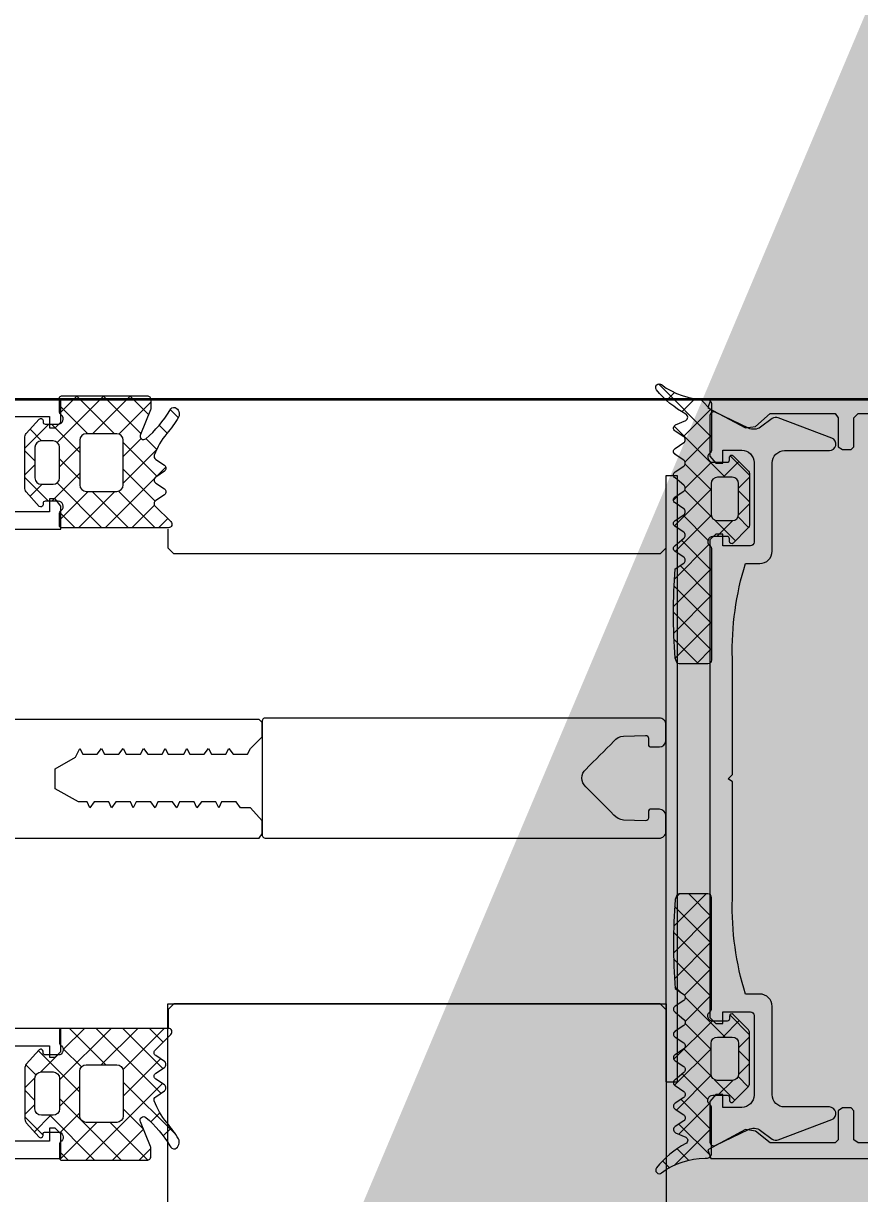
# Model space of a CAD drawing. Header units: millimetres. Extents: x 0 to 168960, y -92093 to 443706.
# Drawn here: x 41478.6 to 41549, y 213246.5 to 213345.1 of the extents above; entities that cross this region are included whole.
import ezdxf
from ezdxf.enums import TextEntityAlignment as Align

# ---------------------------------------------------------------- set-up
doc = ezdxf.new("R2018")
doc.units = ezdxf.units.MM
for name, color, linetype, lineweight in [('_0', 7, 'Continuous', 15), ('АР_Названия помещений', 124, 'Continuous', 5), ('АР_Номер помещения', 1, 'Continuous', 25), ('АР_Помещения_площадь', 19, 'Continuous', 9)]:
    doc.layers.add(name, color=color, linetype=linetype, lineweight=lineweight)
doc.layers.add('АР_Сущ.Несущая стена', color=7, linetype='Continuous')
doc.styles.add('ISOCPEUR', font='isocpeur.ttf', dxfattribs={"height": 174.9999999999999})
doc.styles.get("Standard").update_dxf_attribs({"font": 'arial.ttf'})
pattern_1 = [(45, (-321901.7383585442, 48225.68129990094), (-1.122532015133644, 1.122532015133644), []), (135, (-321901.7383585442, 48225.68129990094), (-1.122532015133644, -1.122532015133644), [])]
pattern_2 = [(45, (-321901.7383585442, 48226.32356034344), (-1.122532015133644, 1.122532015133644), []), (135, (-321901.7383585442, 48226.32356034344), (-1.122532015133644, -1.122532015133644), [])]

# ---------------------------------------------------------------- blocks, each defined once
blk = doc.blocks.new('2 ЭТАЖ')
at = {"layer": 'АР_Сущ.Несущая стена', "lineweight": 13, "ltscale": 10000}
h = blk.add_hatch(dxfattribs=at)
h.set_pattern_fill('ANSI35', color=8, scale=30)
h.set_pattern_definition([(45, (0, 0), (-134.7038418160373, 134.7038418160373), []), (45, (134.7038999999932, 0), (-134.7038418160373, 134.7038418160373), [238.125, -47.625, 0, -47.625])])
h.paths.add_polyline_path([(148958.3458491689, -115429.7962798382), (148267.2651568852, -115429.7962798382), (148267.2651568852, -115624.7962798383), (148958.3458491689, -115624.7962798383)])
h.paths.add_polyline_path([(148958.3458491689, -115234.7962798383), (148267.2651568852, -115234.7962798383), (148267.2651568852, -115429.7962798382), (148958.3458491689, -115429.7962798382)])
h.paths.add_polyline_path([(154211.6223047973, -115234.7962798383), (148958.3458491689, -115234.7962798383), (148958.3458491689, -115429.7962798382), (154211.6223047973, -115429.7962798382)])
h.paths.add_polyline_path([(154211.6223047973, -115429.7962798382), (148958.3458491689, -115429.7962798382), (148958.3458491689, -115624.7962798383), (154211.6223047973, -115624.7962798383)])
at = {"layer": 'АР_Сущ.Несущая стена', "color": 8, "linetype": 'Continuous', "lineweight": 35, "flags": 128}
blk.add_lwpolyline([(154211.6223047973, -115624.7962798383), (154211.6223047973, -115234.7962798383), (148267.2651568852, -115234.7962798383), (148267.2651568852, -115624.7962798383), (154211.6223047973, -115624.7962798383)], dxfattribs=at)
blk = doc.blocks.new('*U313')
at = {"color": 8, "style": 'ISOCPEUR', "width": 0.7, "flags": 1}
blk.add_attdef('КАТЕГОРИЯ', (-499.1655280450395, -2092.186355050572), '', height=250, dxfattribs=at)
at = {"layer": 'АР_Номер помещения', "color": 8, "style": 'ISOCPEUR', "width": 0.7}
blk.add_attdef('НОМЕР_ПОМЕЩЕНИЯ', text='', height=300, dxfattribs=at).set_placement((-17991.36545008802, 9086.770348017462), align=Align.MIDDLE_CENTER)
at = {"layer": 'АР_Помещения_площадь', "color": 8, "style": 'ISOCPEUR', "width": 0.7}
blk.add_attdef('ПЛОЩАДЬ_ПОМЕЩЕНИЯ', text='', height=200, dxfattribs=at).set_placement((-16295.6074529334, 2793.530901368822), align=Align.MIDDLE_RIGHT)
at = {"layer": 'АР_Помещения_площадь', "color": 8, "lineweight": 30, "width": 0.7, "flags": 104}
blk.add_attdef('ИМЯ_ПОМЕЩЕНИЯ', text='', height=100, dxfattribs=at).set_placement((157.6277002443094, 1217.141369806137), align=Align.MIDDLE_CENTER)
blk = doc.blocks.new('*U311')
at = {"color": 8, "style": 'ISOCPEUR', "width": 0.7, "flags": 1}
blk.add_attdef('КАТЕГОРИЯ', (-499.1655280450395, -2092.186355050572), '', height=250, dxfattribs=at)
at = {"layer": 'АР_Номер помещения', "color": 8, "style": 'ISOCPEUR', "width": 0.7}
blk.add_attdef('НОМЕР_ПОМЕЩЕНИЯ', text='', height=300, dxfattribs=at).set_placement((-16203.81493318083, 3280.39409066742), align=Align.MIDDLE_CENTER)
at = {"layer": 'АР_Помещения_площадь', "color": 8, "style": 'ISOCPEUR', "width": 0.7}
blk.add_attdef('ПЛОЩАДЬ_ПОМЕЩЕНИЯ', text='', height=200, dxfattribs=at).set_placement((-14647.37882336886, 3306.532411791179), align=Align.MIDDLE_RIGHT)
at = {"layer": 'АР_Помещения_площадь', "color": 8, "lineweight": 30, "width": 0.7, "flags": 104}
blk.add_attdef('ИМЯ_ПОМЕЩЕНИЯ', text='', height=100, dxfattribs=at).set_placement((157.6277002443094, 1217.141369806137), align=Align.MIDDLE_CENTER)
blk = doc.blocks.new('*U320')
at = {"color": 8, "style": 'ISOCPEUR', "width": 0.7, "flags": 1}
blk.add_attdef('КАТЕГОРИЯ', (-499.1655280450395, -2092.186355050572), '', height=250, dxfattribs=at)
at = {"layer": 'АР_Номер помещения', "color": 8, "style": 'ISOCPEUR', "width": 0.7}
blk.add_attdef('НОМЕР_ПОМЕЩЕНИЯ', text='', height=300, dxfattribs=at).set_placement((-10244.47456857629, 2689.593309388651), align=Align.MIDDLE_CENTER)
at = {"layer": 'АР_Помещения_площадь', "color": 8, "style": 'ISOCPEUR', "width": 0.7}
blk.add_attdef('ПЛОЩАДЬ_ПОМЕЩЕНИЯ', text='', height=200, dxfattribs=at).set_placement((-11657.5763313159, 5003.531761208926), align=Align.MIDDLE_RIGHT)
at = {"layer": 'АР_Помещения_площадь', "color": 8, "lineweight": 30, "width": 0.7, "flags": 104}
blk.add_attdef('ИМЯ_ПОМЕЩЕНИЯ', text='', height=100, dxfattribs=at).set_placement((157.6277002443094, 1217.141369806137), align=Align.MIDDLE_CENTER)
blk = doc.blocks.new('*U321')
at = {"color": 8, "style": 'ISOCPEUR', "width": 0.7, "flags": 1}
blk.add_attdef('КАТЕГОРИЯ', (-499.1655280450395, -2092.186355050572), '', height=250, dxfattribs=at)
at = {"layer": 'АР_Номер помещения', "color": 8, "style": 'ISOCPEUR', "width": 0.7}
blk.add_attdef('НОМЕР_ПОМЕЩЕНИЯ', text='', height=300, dxfattribs=at).set_placement((-15617.27441892639, 2049.959544640902), align=Align.MIDDLE_CENTER)
at = {"layer": 'АР_Помещения_площадь', "color": 8, "style": 'ISOCPEUR', "width": 0.7}
blk.add_attdef('ПЛОЩАДЬ_ПОМЕЩЕНИЯ', text='', height=200, dxfattribs=at).set_placement((-14694.54413932459, 7577.516314055376), align=Align.MIDDLE_RIGHT)
at = {"layer": 'АР_Помещения_площадь', "color": 8, "lineweight": 30, "width": 0.7, "flags": 104}
blk.add_attdef('ИМЯ_ПОМЕЩЕНИЯ', text='', height=100, dxfattribs=at).set_placement((157.6277002443094, 1217.141369806137), align=Align.MIDDLE_CENTER)
blk = doc.blocks.new('*U362')
at = {"color": 8, "style": 'ISOCPEUR', "width": 0.7, "flags": 1}
blk.add_attdef('КАТЕГОРИЯ', (-499.1655280450395, -2092.186355050572), '', height=250, dxfattribs=at)
at = {"layer": 'АР_Номер помещения', "color": 8, "style": 'ISOCPEUR', "width": 0.7}
blk.add_attdef('НОМЕР_ПОМЕЩЕНИЯ', text='', height=300, dxfattribs=at).set_placement((-17564.86919595587, 2858.18843627081), align=Align.MIDDLE_CENTER)
at = {"layer": 'АР_Помещения_площадь', "color": 8, "style": 'ISOCPEUR', "width": 0.7}
blk.add_attdef('ПЛОЩАДЬ_ПОМЕЩЕНИЯ', text='', height=200, dxfattribs=at).set_placement((-1475.609504904383, 2342.480832341213), align=Align.MIDDLE_RIGHT)
at = {"layer": 'АР_Помещения_площадь', "color": 8, "lineweight": 30, "width": 0.7, "flags": 104}
blk.add_attdef('ИМЯ_ПОМЕЩЕНИЯ', text='', height=100, dxfattribs=at).set_placement((157.6277002443094, 1217.141369806137), align=Align.MIDDLE_CENTER)
blk = doc.blocks.new('*U418')
h = blk.add_hatch()
h.set_pattern_fill('ANSI37', color=8, scale=0.5)
h.set_pattern_definition(pattern_2)
edge = h.paths.add_edge_path()
edge.add_line((400.2724346639778, -99.84644754063936), (399.3096068583735, -99.84644754063936))
edge.add_arc((399.3095575520288, -100.2730545070365), 0.4266069692464647, 89.99337787315423, 141.5327947363575)
edge.add_arc((398.641482379831, -99.74215345992505), 0.4267278803357085, 179.9968157564979, 321.52079853820345, ccw=False)
edge.add_line((398.2147545001543, -99.74212974429554), (398.2147545001543, -98.64481071631906))
edge.add_arc((398.3975862111238, -98.64475262813046), 0.1828317201972519, 89.9817963424789, 180.0182036689174, ccw=False)
edge.add_line((398.3976442992761, -98.46192091716091), (398.5195617455364, -98.46192091716091))
edge.add_arc((398.5195635273349, -98.27903148222804), 0.1828894349415545, 269.999441796433, 405.0108099441806)
edge.add_line((398.6488614855524, -98.1496847257398), (397.4296250114757, -97.05242771070641))
edge.add_arc((397.0519772186115, -97.56513761588094), 0.6367804192335655, 53.62567727297026, 90.9577144007176)
edge.add_line((397.0413337578838, -96.92844615287629), (392.8960165641228, -96.92844615287629))
edge.add_arc((392.8853731033951, -97.56513761588094), 0.6367804192335584, 89.04228559928238, 126.3743227270298)
edge.add_line((392.5077253105309, -97.05242771070641), (391.2884888364541, -98.1496847257398))
edge.add_arc((391.4177867946716, -98.27903148222804), 0.182889434941537, 134.9891900558194, 270.0005582218024)
edge.add_line((391.4177885765283, -98.46192091716091), (391.5397060226722, -98.46192091716091))
edge.add_arc((391.5397641108219, -98.644752628133), 0.1828317201997975, -0.018203668120008842, 90.01820365671921, ccw=False)
edge.add_line((391.722595821794, -98.64481071631906), (391.722595821794, -99.74212974429554))
edge.add_arc((391.2958679421193, -99.7421534599233), 0.4267278803337334, -141.520798538946, 0.003184243267412512, ccw=False)
edge.add_arc((390.6277927699391, -100.273054507008), 0.4266069692179774, 38.46720526304658, 90.00662212947245)
edge.add_line((390.6277434635748, -99.84644754063936), (389.5304864485123, -99.84644754063936))
edge.add_arc((389.5304283603044, -100.0292792516115), 0.182831720199816, 89.98179632503967, 180.0182036681199)
edge.add_line((389.3475966493323, -100.0293373397975), (389.3475966493323, -107.2227147123443))
edge.add_arc((389.6527777872431, -107.2395373358896), 0.305644446374264, 176.8448546711904, 269.9211253471018)
edge.add_line((389.6523570303879, -107.5451814926522), (390.3838617070768, -107.5451814926522))
edge.add_arc((390.383977749413, -107.2411984444053), 0.3039830703958481, 269.978127938955, 295.0451976640356)
edge.add_line((390.5126638356204, -107.5165992401629), (392.5853844454585, -106.6631151044161))
edge.add_arc((392.7142533096123, -106.9392960775972), 0.3047673113960507, -39.63000214988011, 115.01423755027, ccw=False)
edge.add_arc((385.4062379700657, -100.6399477080965), 9.952967568172939, 301.1871696064091, 319.27400317220986, ccw=False)
edge.add_arc((390.7072143791193, -109.5268345645863), 0.4002801790656331, 111.5421237797852, 188.4578762277704)
edge.add_arc((390.8632040277448, -109.3442628189211), 0.6024183835417811, 203.6278434001354, 297.8806416241385)
edge.add_arc((385.4171588582325, -100.4637240145162), 11.01872594920454, 301.3201823273193, 310.1217782709637)
edge.add_arc((396.4209850244248, -113.5664117225139), 6.091684827123468, 109.99174120322809, 129.8472067046494, ccw=False)
edge.add_arc((394.4467324053554, -108.126635651237), 0.3047655738155319, 34.33696107680669, 110.83555565203591, ccw=False)
edge.add_line((394.6983878833897, -107.9547299347572), (395.186057667849, -108.6862966243892))
edge.add_arc((395.4377119708414, -108.5143533771583), 0.3047857747384424, 214.3429114746995, 325.6570885253005)
edge.add_line((395.6893662738338, -108.6862966243892), (396.1770360582931, -107.9547299347572))
edge.add_arc((396.4286903612855, -108.1266731819954), 0.3047857747425471, 34.34291147582883, 145.6570885241712, ccw=False)
edge.add_line((396.6803446642779, -107.9547299347572), (397.1680764617239, -108.6862966243892))
edge.add_arc((397.4197307647113, -108.5143533771364), 0.3047857747466732, 214.342911478612, 325.6570885246957)
edge.add_line((397.6713850677087, -108.6862966243747), (398.159054852168, -107.9547299347427))
edge.add_arc((398.410736772606, -108.126716658428), 0.3048331054845511, 45.00817742601021, 145.6532697416113, ccw=False)
edge.add_line((398.626255562548, -107.9111363407241), (399.9348546124137, -109.242662259206))
edge.add_arc((400.1503835785538, -109.0271039407641), 0.304824742917812, 225.0039012122839, 359.97312659816)
edge.add_line((400.4552082879426, -109.0272469125078), (400.4552082879426, -100.0293373397975))
edge.add_arc((400.2723765769707, -100.0292792516116), 0.1828317201996384, 359.9817963319379, 449.9817967013159)
edge = h.paths.add_edge_path(flags=16)
edge.add_line((393.6718762073041, -97.78186827568004), (396.2466134201576, -97.78186827568004))
edge.add_arc((396.2466134201576, -98.32336567064647), 0.5414973949664272, 0, 90, ccw=False)
edge.add_line((396.788110815124, -98.32336567064647), (396.788110815124, -99.31309149055176))
edge.add_arc((396.2466134201576, -99.31309149055176), 0.5414973949664272, -90, 0, ccw=False)
edge.add_line((396.2466134201576, -99.85458888551818), (393.6718762073041, -99.85458888551818))
edge.add_arc((393.6718762073041, -99.31309149055176), 0.5414973949664272, 180, 270, ccw=False)
edge.add_line((393.1303788123377, -99.31309149055176), (393.1303788123377, -98.32336567064647))
edge.add_arc((393.6718762073041, -98.32336567064647), 0.5414973949664272, 90, 180, ccw=False)
edge = h.paths.add_edge_path(flags=16)
edge.add_line((393.0717616207156, -101.5614951440688), (396.8467280066878, -101.5614951440688))
edge.add_arc((396.8467280066878, -102.1029925390352), 0.5414973949664272, 0, 90, ccw=False)
edge.add_line((397.3882254016543, -102.1029925390352), (397.3882254016543, -104.6777071713763))
edge.add_arc((396.8467280066878, -104.6777071713763), 0.5414973949664272, -90, 0, ccw=False)
edge.add_line((396.8467280066878, -105.2192045663427), (393.0717616207156, -105.2192045663427))
edge.add_arc((393.0717616207156, -104.6777071713763), 0.5414973949664272, 180, 270, ccw=False)
edge.add_line((392.5302642257492, -104.6777071713763), (392.5302642257492, -102.1029925390352))
edge.add_arc((393.0717616207156, -102.1029925390352), 0.5414973949664272, 90, 180, ccw=False)
h = blk.add_hatch()
h.set_pattern_fill('ANSI37', color=8, scale=0.5)
h.set_pattern_definition(pattern_2)
edge = h.paths.add_edge_path()
edge.add_line((442.8020281974649, -99.84644754063936), (443.7648560030692, -99.84644754063936))
edge.add_arc((443.764905309414, -100.2730545070365), 0.4266069692464647, 38.46720526364243, 90.0066221268458, ccw=False)
edge.add_arc((444.4329804816118, -99.74215345992505), 0.4267278803357085, 218.4792014617965, 360.0031842435021)
edge.add_line((444.8597083612884, -99.74212974429554), (444.8597083612884, -98.64481071631906))
edge.add_arc((444.6768766503189, -98.64475262813046), 0.1828317201972519, 359.9817963310826, 450.0182036575212)
edge.add_line((444.6768185621667, -98.46192091716091), (444.5549011159063, -98.46192091716091))
edge.add_arc((444.5548993341078, -98.27903148222804), 0.1828894349415545, 134.9891900558194, 270.00055820356704, ccw=False)
edge.add_line((444.4256013758903, -98.1496847257398), (445.6448378499671, -97.05242771070641))
edge.add_arc((446.0224856428313, -97.56513761588094), 0.6367804192335655, 89.04228559928242, 126.3743227270298, ccw=False)
edge.add_line((446.033129103559, -96.92844615287629), (450.17844629732, -96.92844615287629))
edge.add_arc((450.1890897580477, -97.56513761588094), 0.6367804192335584, 53.62567727297028, 90.95771440071758, ccw=False)
edge.add_line((450.5667375509119, -97.05242771070641), (451.7859740249886, -98.1496847257398))
edge.add_arc((451.6566760667711, -98.27903148222804), 0.182889434941537, -90.00055822180241, 45.01080994418061, ccw=False)
edge.add_line((451.6566742849144, -98.46192091716091), (451.5347568387705, -98.46192091716091))
edge.add_arc((451.5346987506208, -98.644752628133), 0.1828317201997975, 89.98179634328076, 180.0182036681199)
edge.add_line((451.3518670396487, -98.64481071631906), (451.3518670396487, -99.74212974429554))
edge.add_arc((451.7785949193234, -99.7421534599233), 0.4267278803337334, 179.9968157567326, 321.520798538946)
edge.add_arc((452.4466700915036, -100.273054507008), 0.4266069692179774, 89.99337787052752, 141.5327947369534, ccw=False)
edge.add_line((452.4467193978679, -99.84644754063936), (453.5439764129304, -99.84644754063936))
edge.add_arc((453.5440345011383, -100.0292792516115), 0.182831720199816, -0.018203668120008842, 90.01820367496038, ccw=False)
edge.add_line((453.7268662121104, -100.0293373397975), (453.7268662121104, -107.2227147123443))
edge.add_arc((453.4216850741997, -107.2395373358896), 0.305644446374264, -89.92112534710179, 3.155145328809624, ccw=False)
edge.add_line((453.4221058310549, -107.5451814926522), (452.6906011543659, -107.5451814926522))
edge.add_arc((452.6904851120297, -107.2411984444053), 0.3039830703958481, 244.95480233596442, 270.021872061045, ccw=False)
edge.add_line((452.5617990258223, -107.5165992401629), (450.4890784159842, -106.6631151044161))
edge.add_arc((450.3602095518304, -106.9392960775972), 0.3047673113960507, 64.98576244972996, 219.6300021498801)
edge.add_arc((457.668224891377, -100.6399477080965), 9.952967568172939, 220.7259968277902, 238.8128303935909)
edge.add_arc((452.3672484823235, -109.5268345645863), 0.4002801790656331, -8.457876227770385, 68.45787622021481, ccw=False)
edge.add_arc((452.2112588336979, -109.3442628189211), 0.6024183835417811, 242.1193583758615, 336.3721565998646, ccw=False)
edge.add_arc((457.6573040032102, -100.4637240145162), 11.01872594920454, 229.8782217290363, 238.6798176726807, ccw=False)
edge.add_arc((446.6534778370179, -113.5664117225139), 6.091684827123468, 50.15279329535062, 70.00825879677184)
edge.add_arc((448.6277304560873, -108.126635651237), 0.3047655738155319, 69.16444434796408, 145.6630389231933)
edge.add_line((448.376074978053, -107.9547299347572), (447.8884051935937, -108.6862966243892))
edge.add_arc((447.6367508906013, -108.5143533771583), 0.3047857747384424, 214.3429114746995, 325.65708852530054, ccw=False)
edge.add_line((447.3850965876089, -108.6862966243892), (446.8974268031496, -107.9547299347572))
edge.add_arc((446.6457725001572, -108.1266731819954), 0.3047857747425471, 34.3429114758288, 145.6570885241712)
edge.add_line((446.3941181971649, -107.9547299347572), (445.9063863997188, -108.6862966243892))
edge.add_arc((445.6547320967314, -108.5143533771364), 0.3047857747466732, 214.3429114753043, 325.65708852138806, ccw=False)
edge.add_line((445.403077793734, -108.6862966243747), (444.9154080092748, -107.9547299347427))
edge.add_arc((444.6637260888368, -108.126716658428), 0.3048331054845511, 34.34673025838872, 134.9918225739898)
edge.add_line((444.4482072988948, -107.9111363407241), (443.139608249029, -109.242662259206))
edge.add_arc((442.924079282889, -109.0271039407641), 0.304824742917812, 180.02687340184, 314.9960987877161, ccw=False)
edge.add_line((442.6192545735001, -109.0272469125078), (442.6192545735001, -100.0293373397975))
edge.add_arc((442.8020862844721, -100.0292792516116), 0.1828317201996384, 90.01820329868411, 180.0182036680621, ccw=False)
edge = h.paths.add_edge_path(flags=16)
edge.add_line((449.4025866541386, -97.78186827568004), (446.8278494412851, -97.78186827568004))
edge.add_arc((446.8278494412851, -98.32336567064647), 0.5414973949664272, 90, 180)
edge.add_line((446.2863520463187, -98.32336567064647), (446.2863520463187, -99.31309149055176))
edge.add_arc((446.8278494412851, -99.31309149055176), 0.5414973949664272, 180, 270)
edge.add_line((446.8278494412851, -99.85458888551818), (449.4025866541386, -99.85458888551818))
edge.add_arc((449.4025866541386, -99.31309149055176), 0.5414973949664272, 270, 360)
edge.add_line((449.9440840491051, -99.31309149055176), (449.9440840491051, -98.32336567064647))
edge.add_arc((449.4025866541386, -98.32336567064647), 0.5414973949664272, 0, 90)
edge = h.paths.add_edge_path(flags=16)
edge.add_line((450.0027012407271, -101.5614951440688), (446.2277348547549, -101.5614951440688))
edge.add_arc((446.2277348547549, -102.1029925390352), 0.5414973949664272, 90, 180)
edge.add_line((445.6862374597885, -102.1029925390352), (445.6862374597885, -104.6777071713763))
edge.add_arc((446.2277348547549, -104.6777071713763), 0.5414973949664272, 180, 270)
edge.add_line((446.2277348547549, -105.2192045663427), (450.0027012407271, -105.2192045663427))
edge.add_arc((450.0027012407271, -104.6777071713763), 0.5414973949664272, 270, 360)
edge.add_line((450.5441986356935, -104.6777071713763), (450.5441986356935, -102.1029925390352))
edge.add_arc((450.0027012407271, -102.1029925390352), 0.5414973949664272, 0, 90)
h = blk.add_hatch()
h.set_pattern_fill('ANSI37', color=8, scale=0.5)
h.set_pattern_definition(pattern_1)
edge = h.paths.add_edge_path()
edge.add_line((389.5154228987129, -154.2474667584739), (389.5154228987129, -154.3695574329907))
edge.add_arc((383.4806517316109, -154.2474667584739), 6.03477116777137, 0, 37.47615232151877)
edge.add_arc((388.5117867461121, -150.390267045204), 0.3048115604497932, 51.1811218119568, 217.4761523215194)
edge.add_arc((383.6970818432918, -156.3745135141514), 7.985474883734515, 28.02003636439653, 51.18112181196407)
edge.add_arc((391.0156002045268, -152.4799048259046), 0.304801821276656, 208.0200363643964, 334.4385699455611)
edge.add_line((391.6563213343233, -151.7579671481879), (391.2905689959479, -152.6114202774595))
edge.add_arc((391.9312792365116, -151.8894556725109), 0.3047803799531579, 34.33925897744056, 154.4422532804839)
edge.add_line((392.6555389873855, -152.4490688392401), (392.1829400455098, -151.7175315112687))
edge.add_arc((392.9071898320298, -152.2771227139195), 0.3047845429527939, 214.3437249690134, 325.6562750307555)
edge.add_line((393.646510461126, -151.7175331560837), (393.1588406766735, -152.4490688392411))
edge.add_arc((393.8981613058203, -151.8894792813819), 0.3047845429818857, 34.34372497474396, 145.656275039803)
edge.add_line((394.6374819349338, -152.4490688391921), (394.1498121504716, -151.7175331560198))
edge.add_arc((394.8891327795708, -152.2771227138722), 0.3047845429466368, 214.3437249696221, 325.6562750337329)
edge.add_line((395.6285154216074, -151.7175331560078), (395.1407836242184, -152.4490688391773))
edge.add_arc((395.8801662662489, -151.8894792813329), 0.304784542952794, 34.34372496947568, 145.6562750299673)
edge.add_line((396.7414043414354, -152.4490688391764), (396.1318171108916, -151.7175331560103))
edge.add_arc((396.9930551860733, -152.2771227138577), 0.3047845429466368, 214.3437249693865, 325.6562750345363)
edge.add_line((397.7323758151805, -151.7175331559959), (397.2447060307242, -152.4490688391593))
edge.add_arc((397.9840266598202, -151.8894792813111), 0.3047845429466369, 34.34372496731495, 145.6562750314016)
edge.add_line((398.7234093018541, -152.4490688391719), (398.2356775044644, -151.7175331560015))
edge.add_arc((398.9750601464956, -152.2771227138468), 0.304784542952794, 214.3437249700327, 325.6562750307555)
edge.add_line((399.7143807755955, -151.7175331560046), (399.2267109911389, -152.4490688391683))
edge.add_arc((399.9660316202134, -151.8894792813021), 0.3047845429175452, 34.3437249703768, 145.6562750317145)
edge.add_line((400.7053522492823, -152.4490688391611), (400.2176824648244, -151.7175331559955))
edge.add_arc((400.9570030939257, -152.2771227138395), 0.304784542952794, 214.3437249692445, 325.6562750305243)
edge.add_line((401.8183031820998, -151.7175331559958), (401.208653938569, -152.4490688391621))
edge.add_arc((402.0699540267423, -151.8894792813184), 0.304784542952794, 34.34372496924454, 145.6562750305243)
edge.add_line((402.8092746558431, -152.4490688391611), (402.3216048713861, -151.7175331559968))
edge.add_arc((403.0609255004864, -152.2771227138395), 0.304784542952794, 214.3437249692445, 325.6562750307555)
edge.add_line((403.8002461295881, -151.7175331559951), (403.31257634513, -152.4490688391611))
edge.add_arc((407.5518969742305, -204.6285745010466), 53.04387976268197, 85.94423753332752, 94.05576246667246)
edge.add_line((411.7271410471484, -151.8810257267936), (411.3035478188732, -151.7175331559951))
edge.add_arc((411.4758223229172, -152.0528772685155), 0.3044569814295733, 0, 34.36428909615935)
edge.add_line((411.7802792836054, -154.4915091836897), (411.7802792836054, -152.0528772685155))
edge.add_arc((411.4755393349614, -154.4915091836897), 0.3047399585219917, 270, 360)
edge.add_line((402.1589696823656, -154.7962491324973), (411.4755393349607, -154.7962491324973))
edge.add_arc((402.1589696823656, -154.3695473460264), 0.4267017864716978, 218.4735242653069, 270)
edge.add_arc((401.4908307164513, -154.900505177397), 0.4267183308264255, 38.47352426529073, 180)
edge.add_line((401.0641123866852, -156.1197988172129), (401.0641123866852, -154.900505177397))
edge.add_arc((401.2469440976573, -156.1197988172129), 0.1828317201998032, 180, 270)
edge.add_line((401.4908676152307, -156.302630528185), (401.2469440976578, -156.302630528185))
edge.add_arc((401.4908676152307, -156.4854951150067), 0.1828645893715156, 315.0014571292464, 450)
edge.add_line((400.4009833534263, -157.8340509612503), (401.6201756889649, -156.6147966118593))
edge.add_arc((400.0129625236449, -157.4460498670288), 0.5487303657935584, 270, 315.001457129261)
edge.add_line((395.8677380784219, -157.9947802308628), (400.0129625236458, -157.9947802308628))
edge.add_arc((395.8677380784219, -157.4460498670464), 0.5487303657759914, 224.9985428707431, 270)
edge.add_line((394.2605249131528, -156.614796611903), (395.4797172486529, -157.8340509612555))
edge.add_arc((394.389832986887, -156.4854951150504), 0.1828645893715156, 90, 224.9985428707536)
edge.add_line((394.6337565044604, -156.3026305282286), (394.3898329868874, -156.3026305282286))
edge.add_arc((394.6337565044604, -156.1197988172565), 0.1828317201998032, 270, 360)
edge.add_line((394.8165882154325, -154.9005023700151), (394.8165882154325, -156.1197988172565))
edge.add_arc((394.3898983249309, -154.9005023700151), 0.4266898917694475, 0, 70.76670077403062)
edge.add_arc((394.3898260671311, -154.9003968068762), 0.4266140358978636, 70.75286766065491, 141.5305235147835)
edge.add_arc((393.7217312499059, -154.3695510613341), 0.4267017864716978, 270, 321.5305235148016)
edge.add_line((389.9421183081885, -154.796252847805), (393.7217312499055, -154.796252847805))
edge.add_arc((389.9421183081885, -154.3695574329907), 0.4266954176128115, 180, 270)
edge = h.paths.add_edge_path(flags=16)
edge.add_line((399.7236838950965, -155.296147031538), (399.7236838950965, -156.529753500868))
edge.add_arc((399.1821865001301, -156.529753500868), 0.5414973949664272, 270, 360)
edge.add_line((399.1821865001301, -157.0712508958344), (396.6074492872766, -157.0712508958344))
edge.add_arc((396.6074492872766, -156.529753500868), 0.5414973949664272, 180, 270)
edge.add_line((396.0659518923102, -156.529753500868), (396.0659518923102, -155.296147031538))
edge.add_arc((396.6074492872766, -155.296147031538), 0.5414973949664272, 90, 180)
edge.add_line((396.6074492872766, -154.7546496365716), (399.1821865001301, -154.7546496365716))
edge.add_arc((399.1821865001301, -155.296147031538), 0.5414973949664272, 0, 90)
h = blk.add_hatch()
h.set_pattern_fill('ANSI37', color=8, scale=0.5)
h.set_pattern_definition(pattern_1)
edge = h.paths.add_edge_path()
edge.add_line((441.4616778000681, -156.302630528185), (441.705601317641, -156.302630528185))
edge.add_arc((441.7056013176415, -156.1197988172129), 0.1828317201998032, 270, 360)
edge.add_line((441.8884330286136, -156.1197988172129), (441.8884330286136, -154.900505177397))
edge.add_arc((441.4617146988475, -154.900505177397), 0.4267183308264255, 0, 141.5264757347093)
edge.add_arc((440.7935757329332, -154.3695473460264), 0.4267017864716978, 270, 321.5264757346931)
edge.add_line((440.7935757329332, -154.7962491324973), (431.4770060803381, -154.7962491324973))
edge.add_arc((431.4770060803374, -154.4915091836897), 0.3047399585219917, 180, 270)
edge.add_line((431.1722661316934, -154.4915091836897), (431.1722661316934, -152.0528772685155))
edge.add_arc((431.4767230923816, -152.0528772685155), 0.3044569814295733, 145.6357109038406, 180)
edge.add_line((431.2254043681504, -151.8810257267936), (431.6489975964256, -151.7175331559951))
edge.add_arc((435.4006484410683, -204.6285745010466), 53.04387976268197, 85.94423753332752, 94.05576246667246)
edge.add_line((439.1522992857107, -151.7175331559951), (439.6399690701688, -152.4490688391611))
edge.add_arc((439.8916199148124, -152.2771227138395), 0.304784542952794, 214.3437249692445, 325.6562750307555)
edge.add_line((440.1432707594557, -152.4490688391611), (440.6309405439127, -151.7175331559968))
edge.add_arc((440.8825913885565, -151.8894792813184), 0.304784542952794, 34.34372496947568, 145.6562750307555)
edge.add_line((441.134242233199, -151.7175331559958), (441.7438914767298, -152.4490688391621))
edge.add_arc((441.9955423213731, -152.2771227138395), 0.304784542952794, 214.3437249694757, 325.6562750307555)
edge.add_line((442.2471931660165, -152.4490688391611), (442.7348629504744, -151.7175331559955))
edge.add_arc((442.9865137950854, -151.8894792813021), 0.3047845429175452, 34.34372496828551, 145.6562750296232)
edge.add_line((443.2381646397033, -151.7175331560046), (443.7258344241599, -152.4490688391683))
edge.add_arc((443.9774852688032, -152.2771227138468), 0.304784542952794, 214.3437249692445, 325.6562750299673)
edge.add_line((444.2291361134447, -152.4490688391719), (444.7168679108344, -151.7175331560015))
edge.add_arc((444.9685187554786, -151.8894792813111), 0.3047845429466369, 34.34372496859837, 145.656275032685)
edge.add_line((445.2201696001183, -151.7175331559959), (445.7078393845746, -152.4490688391593))
edge.add_arc((445.9594902292255, -152.2771227138577), 0.3047845429466368, 214.3437249654637, 325.6562750306135)
edge.add_line((446.2111410738634, -152.4490688391764), (446.8207283044072, -151.7175331560103))
edge.add_arc((447.0723791490499, -151.8894792813329), 0.304784542952794, 34.34372497003269, 145.6562750305243)
edge.add_line((447.3240299936914, -151.7175331560078), (447.8117617910804, -152.4490688391773))
edge.add_arc((448.063412635728, -152.2771227138722), 0.3047845429466368, 214.3437249662671, 325.6562750303779)
edge.add_line((448.315063480365, -152.4490688391921), (448.8027332648272, -151.7175331560198))
edge.add_arc((449.0543841094785, -151.8894792813819), 0.3047845429818857, 34.34372496019705, 145.6562750252561)
edge.add_line((449.3060349541728, -151.7175331560837), (449.7937047386253, -152.4490688392411))
edge.add_arc((450.045355583269, -152.2771227139195), 0.3047845429527939, 214.3437249692445, 325.6562750309866)
edge.add_line((450.2970064279133, -152.4490688392401), (450.769605369789, -151.7175315112687))
edge.add_arc((451.0212661787872, -151.8894556725109), 0.3047803799531579, 25.55774671951606, 145.6607410225594)
edge.add_line((451.2962240809755, -151.7579671481879), (451.6619764193509, -152.6114202774595))
edge.add_arc((451.936945210772, -152.4799048259046), 0.304801821276656, 205.5614300544389, 331.9799636356036)
edge.add_arc((459.255463572007, -156.3745135141514), 7.985474883734515, 128.8188781880359, 151.9799636356035)
edge.add_arc((454.4407586691867, -150.390267045204), 0.3048115604497932, 322.5238476784805, 488.8188781880433)
edge.add_arc((459.4718936836879, -154.2474667584739), 6.03477116777137, 142.5238476784812, 180)
edge.add_line((453.4371225165859, -154.2474667584739), (453.4371225165859, -154.3695574329907))
edge.add_arc((453.0104271071103, -154.3695574329907), 0.4266954176128115, 270, 360)
edge.add_line((453.0104271071103, -154.796252847805), (449.2308141653933, -154.796252847805))
edge.add_arc((449.2308141653929, -154.3695510613341), 0.4267017864716978, 218.4694764851984, 270)
edge.add_arc((448.5627193481677, -154.9003968068762), 0.4266140358978636, 38.46947648521645, 109.2471323393451)
edge.add_arc((448.5626470903679, -154.9005023700151), 0.4266898917694475, 109.2332992259694, 180)
edge.add_line((448.1359571998663, -154.9005023700151), (448.1359571998663, -156.1197988172565))
edge.add_arc((448.3187889108384, -156.1197988172565), 0.1828317201998032, 180, 270)
edge.add_line((448.3187889108384, -156.3026305282286), (448.5627124284114, -156.3026305282286))
edge.add_arc((448.5627124284118, -156.4854951150504), 0.1828645893715156, 315.0014571292464, 450)
edge.add_line((448.692020502146, -156.614796611903), (447.4728281666459, -157.8340509612555))
edge.add_arc((447.0848073368769, -157.4460498670464), 0.5487303657759914, 270, 315.0014571292569)
edge.add_line((447.0848073368769, -157.9947802308628), (442.939582891653, -157.9947802308628))
edge.add_arc((442.9395828916539, -157.4460498670288), 0.5487303657935584, 224.998542870739, 270)
edge.add_line((442.5515620618725, -157.8340509612503), (441.3323697263339, -156.6147966118593))
edge.add_arc((441.4616778000681, -156.4854951150067), 0.1828645893715156, 90, 224.9985428707536)
edge = h.paths.add_edge_path(flags=16)
edge.add_line((443.2288615202023, -155.296147031538), (443.2288615202023, -156.529753500868))
edge.add_arc((443.7703589151687, -155.296147031538), 0.5414973949664272, 90, 180)
edge.add_line((446.3450961280222, -154.7546496365716), (443.7703589151687, -154.7546496365716))
edge.add_arc((446.3450961280222, -155.296147031538), 0.5414973949664272, 0, 90)
edge.add_line((446.8865935229886, -156.529753500868), (446.8865935229886, -155.296147031538))
edge.add_arc((446.3450961280222, -156.529753500868), 0.5414973949664272, 270, 360)
edge.add_line((443.7703589151687, -157.0712508958344), (446.3450961280222, -157.0712508958344))
edge.add_arc((443.7703589151687, -156.529753500868), 0.5414973949664272, 180, 270)
at = {"color": 8, "lineweight": 0, "ltscale": 100, "transparency": 33554687}
for points in [[(389.4822040469925, -0.9755092450972144), (389.4822040469925, -99.976506331633), (391.5548626439021, -99.976506331633), (392.0425324283614, -99.48883654717372), (392.0425324283614, -99.00110474977134), (390.9452134003703, -99.00110474977134), (390.9452134003703, -94.0023034202344)], [(398.9921369216362, -94.0023034202344), (398.9921369216362, -99.00110474977134), (398.0167353397891, -99.00110474977134), (398.0167353397891, -99.48883654717372), (398.5044051242484, -99.976506331633), (400.4552082879426, -99.976506331633), (400.4552082879426, -94.0023034202344)], [(416.477471378127, -86.93078148085931), (416.477471378127, -116.6798165787944), (416.8432237164424, -116.9237134839672), (417.9405427444334, -116.9237134839672), (419.0377997594377, -115.9483119021055), (419.0377997594377, -115.0948897793018), (419.5255315568837, -114.7291374409573), (419.5255315568837, -113.5098389539229), (419.0377997594377, -113.2660040616933), (419.5255315568837, -113.0221691694636), (419.5255315568837, -111.8029947083154), (419.0377997594377, -111.4372423699709), (419.5255315568837, -111.1933454647982), (419.5255315568837, -109.9741089907069), (419.0377997594377, -109.7302740984773), (419.5255315568837, -109.3645217601328), (419.5255315568837, -108.1452852860415), (419.0377997594377, -107.9014503938118), (419.5255315568837, -107.5356360425243), (419.5255315568837, -106.3164615813761), (419.0377997594377, -106.0726266891464), (419.5255315568837, -105.8287917969168), (419.5255315568837, -104.6095553228255), (419.0377997594377, -104.2437409715379), (419.5255315568837, -103.9999060793083), (419.5255315568837, -102.7807316181601), (419.0377997594377, -102.4149792798156), (419.5255315568837, -102.1710823746429), (419.5255315568837, -101.4395156850109), (420.622788571888, -99.48883654717372), (422.3297568434108, -99.48883654717372), (423.3050964123294, -101.1956807927812), (424.0366631019468, -101.5614951440688), (423.548931304559, -101.8053300362984), (423.548931304559, -103.0245665103897), (424.0366631019468, -103.3903188487342), (423.548931304559, -103.6341537409638), (423.548931304559, -104.8533902150551), (424.0366631019468, -105.2191425533996), (423.548931304559, -105.4630394585723), (423.548931304559, -106.6822139197205), (424.0366631019468, -106.9260488119502), (423.548931304559, -107.2918011502946), (423.548931304559, -108.511099637329), (424.0366631019468, -108.7549345295587), (423.548931304559, -108.9987694217883), (423.548931304559, -110.3398613290514), (424.0366631019468, -110.583696221281), (423.548931304559, -110.8275931264537), (423.548931304559, -112.046829600545), (424.0366631019468, -112.4125819388895), (423.548931304559, -112.6564168311191), (423.548931304559, -113.8756533052104), (424.0366631019468, -114.1194881974401), (423.548931304559, -114.4853025487276), (423.548931304559, -115.7044770098759), (424.0366631019468, -115.9483119021055), (425.0120026708654, -116.9237134839672), (426.2312391449422, -116.9237134839672), (426.4750740371718, -116.6798165787944), (426.4750740371718, -86.93078148085931)], [(442.4973371273562, -94.0023034202344), (442.4973371273562, -99.976506331633), (444.4480782781219, -99.976506331633), (445.0577275216536, -99.48883654717372), (445.0577275216536, -99.00110474977134), (443.9604084936626, -99.00110474977134), (443.9604084936626, -94.0023034202344)], [(452.0072700019417, -94.0023034202344), (452.0072700019417, -99.00110474977134), (451.0319304330231, -99.00110474977134), (451.0319304330231, -99.48883654717372), (451.5196002174824, -99.976506331633), (453.4703413682481, -99.976506331633), (453.4703413682481, -0.9755092450972144)], [(389.3475966493323, -100.0293373397975), (389.3475966493323, -100.0293373397975)], [(400.4552082879426, -100.0293373397975), (400.4552082879426, -100.0293373397975)], [(402.0401971003929, -150.9424115691976), (402.5278668848522, -150.4547417847383), (402.5278668848522, -109.4864392062476), (402.0401971003929, -108.9987694217883), (400.4552082879426, -108.9987694217883)], [(440.9123483149059, -150.9424115691976), (440.4246785304466, -150.4547417847383), (440.4246785304466, -109.4864392062476), (440.9123483149059, -108.9987694217883), (442.4973371273562, -108.9987694217883)], [(395.9440767428795, -150.9424115691976), (395.9440767428795, -151.9178131510592)], [(390.8232959542846, -168.255402066355), (390.8232959542846, -167.1581140448428), (391.0671928594428, -166.7923307000341), (393.5056037946678, -166.7923307000341), (393.7494386868974, -166.5484958078044), (393.7494386868974, -165.8169601246367), (393.5056037946678, -165.451176779828), (391.0671928594428, -165.451176779828), (390.8232959542846, -165.2073418875983), (390.8232959542846, -159.7208397671233), (391.7986975361317, -158.501603293032), (391.9206149822757, -157.6481501637639), (390.2137087236814, -154.4781725388924), (389.4822040469925, -154.7220074311221), (389.4822040469925, -168.255402066355)], [(453.4703413682481, -168.255402066355), (453.4703413682481, -154.7220074311221), (452.7388366915592, -154.4781725388924), (451.0319304330231, -157.6481501637639), (451.1538478791671, -158.501603293032), (452.2511669070999, -159.7208397671233), (452.2511669070999, -165.2073418875983), (451.885352555856, -165.451176779828), (449.4469416205728, -165.451176779828), (449.2031067283432, -165.8169601246367), (449.2031067283432, -166.5484958078044), (449.4469416205728, -166.7923307000341), (451.885352555856, -166.7923307000341), (452.2511669070999, -167.1581140448428), (452.2511669070999, -168.255402066355)]]:
    blk.add_lwpolyline(points, dxfattribs=at)
for points in [[(400.2724346639778, -99.84644754063936), (399.3096068583735, -99.84644754063936, 0.2287523810762611), (398.9755395074216, -100.0076765650623, -0.7101639231358212), (398.2147545001543, -99.74212974429554), (398.2147545001543, -98.64481071631906, -0.4143996870914876), (398.3976442992761, -98.46192091716091), (398.5195617455364, -98.46192091716091, 0.6682503890445888), (398.6488614855524, -98.1496847257398), (397.4296250114757, -97.05242771070641, 0.1643479059441302), (397.0413337578838, -96.92844615287629), (392.8960165641228, -96.92844615287629, 0.1643479059441302), (392.5077253105309, -97.05242771070641), (391.2884888364541, -98.1496847257398, 0.6682503891596868), (391.4177885765283, -98.46192091716091), (391.5397060226722, -98.46192091716091, -0.4143996870833266), (391.722595821794, -98.64481071631906), (391.722595821794, -99.74212974429554, -0.7101639231391418), (390.9618108145268, -100.007676565055, 0.2287523810910513), (390.6277434635748, -99.84644754063936), (389.5304864485123, -99.84644754063936, 0.4143996871765861), (389.3475966493323, -100.0293373397975), (389.3475966493323, -107.2227147123443, 0.4300281847644905), (389.6523570303879, -107.5451814926522), (390.3838617070768, -107.5451814926522, 0.1098139781175365), (390.5126638356204, -107.5165992401629), (392.5853844454585, -106.6631151044161, -0.8000358277039689), (392.9489788020918, -107.1336850106048, -0.07908294790216032), (390.5602374337803, -109.1545148104882, 0.3488032577412263), (390.3112875410778, -109.5857086732534, 0.4361245879823007), (391.1449136545024, -109.8767546921184, 0.03842309887939363), (392.5177837779237, -108.8894849471284, -0.08685322061285544), (394.3383312489212, -107.8418001824715, -0.3467629046601076), (394.6983878833897, -107.9547299347572), (395.186057667849, -108.6862966243892, 0.5278770357902526), (395.6893662738338, -108.6862966243892), (396.1770360582931, -107.9547299347572, -0.5278770357776507), (396.6803446642779, -107.9547299347572), (397.1680764617239, -108.6862966243892, 0.5278770357650493), (397.6713850677087, -108.6862966243747), (398.159054852168, -107.9547299347427, -0.4697389635461835), (398.626255562548, -107.9111363407241), (399.9348546124137, -109.242662259206, 0.667984424932516), (400.4552082879426, -109.0272469125078), (400.4552082879426, -100.0293373397975, 0.4142135642613711)], [(442.8020281974649, -99.84644754063936), (443.7648560030692, -99.84644754063936, -0.2287523810762611), (444.0989233540212, -100.0076765650623, 0.7101639231358212), (444.8597083612884, -99.74212974429554), (444.8597083612884, -98.64481071631906, 0.4143996870914876), (444.6768185621667, -98.46192091716091), (444.5549011159063, -98.46192091716091, -0.6682503890445888), (444.4256013758903, -98.1496847257398), (445.6448378499671, -97.05242771070641, -0.1643479059441302), (446.033129103559, -96.92844615287629), (450.17844629732, -96.92844615287629, -0.1643479059441302), (450.5667375509119, -97.05242771070641), (451.7859740249886, -98.1496847257398, -0.6682503891596868), (451.6566742849144, -98.46192091716091), (451.5347568387705, -98.46192091716091, 0.4143996870833266), (451.3518670396487, -98.64481071631906), (451.3518670396487, -99.74212974429554, 0.7101639231391418), (452.112652046916, -100.007676565055, -0.2287523810910513), (452.4467193978679, -99.84644754063936), (453.5439764129304, -99.84644754063936, -0.4143996871765861), (453.7268662121104, -100.0293373397975), (453.7268662121104, -107.2227147123443, -0.4300281847644905), (453.4221058310549, -107.5451814926522), (452.6906011543659, -107.5451814926522, -0.1098139781175365), (452.5617990258223, -107.5165992401629), (450.4890784159842, -106.6631151044161, 0.8000358277039689), (450.1254840593509, -107.1336850106048, 0.07908294790216032), (452.5142254276624, -109.1545148104882, -0.3488032577412263), (452.7631753203649, -109.5857086732534, -0.4361245879823007), (451.9295492069404, -109.8767546921184, -0.03842309887939363), (450.556679083519, -108.8894849471284, 0.08685322061285544), (448.7361316125215, -107.8418001824715, 0.3467629046601076), (448.376074978053, -107.9547299347572), (447.8884051935937, -108.6862966243892, -0.5278770357902526), (447.3850965876089, -108.6862966243892), (446.8974268031496, -107.9547299347572, 0.5278770357776507), (446.3941181971649, -107.9547299347572), (445.9063863997188, -108.6862966243892, -0.5278770357650493), (445.403077793734, -108.6862966243747), (444.9154080092748, -107.9547299347427, 0.4697389635461835), (444.4482072988948, -107.9111363407241), (443.139608249029, -109.242662259206, -0.667984424932516), (442.6192545735001, -109.0272469125078), (442.6192545735001, -100.0293373397975, -0.4142135642613711)], [(417.9405427444334, -116.9237134839672), (416.8432237164424, -116.9237134839672, 0.5239329190821609), (416.477471378127, -117.2489735283701), (416.4774290813556, -150.3937830522731, 0.4143255057077639), (417.0260998929342, -150.9424883328569), (418.367253798603, -150.9424883328569, 0.410627156480438), (418.915882313352, -150.4007183112438), (418.915882313352, -149.7232061015851, 0.4925517741577297), (418.6902861034222, -149.4793402028766), (418.184377636663, -149.4793402028766, -0.4411110715409258), (417.9405427444334, -149.235505310647), (418.0002019358407, -147.3630483862247, -0.2080566110632873), (418.4256102637345, -146.5692822529267, -1.575399656426527e-05), (420.8043651994275, -144.1930707713503, -0.4398191101055806), (422.2700976618988, -144.1930707713503, -1.575399656426528e-05), (424.6488525975918, -146.5692822529267, -0.2080566110632873), (425.0742609254856, -147.3630483862247), (425.1339201168929, -149.235505310647, -0.4411110715409258), (424.8900852246633, -149.4793402028766), (424.3841767579041, -149.4793402028766, 0.4925517741577297), (424.1585805479743, -149.7232061015851), (424.1585805479743, -150.4007183112438, 0.410627156480438), (424.7072090627233, -150.9424883328569), (426.0483629683921, -150.9424883328569, 0.4143255057077639), (426.5970337799707, -150.3937830522731), (426.5969914831993, -117.2489735283701, 0.5239329190821609), (426.2312391448839, -116.9237134839672), (425.1339201168929, -116.9237134839672)], [(392.1829400455071, -151.7175315112648, 0.5779496213016146), (391.6563213343223, -151.7579671481902), (391.2905689959488, -152.6114202774583, -0.615333828900983), (390.7465186480157, -152.6230804739711, 0.1014034095220688), (388.7028815426937, -150.1527952235004, 0.8870851218243345), (388.2698961559989, -150.5757367996079, -0.1649969122064492), (389.5154228987129, -154.2475566542447), (389.5154228987129, -154.3694741003595, 0.4143043114941015), (389.9421671772915, -154.796252847805), (393.7217320327371, -154.796252847805, 0.2286961432583318), (394.0557979551567, -154.6350201763374, -0.3190489133936659), (394.5304565655723, -154.497628140601, -0.3190018552396916), (394.8165882154325, -154.900535261458), (394.8165882154325, -156.1197407290705, -0.4143996870833266), (394.6336984163107, -156.3026305282286), (394.3898635240811, -156.3026305282286, 0.6683385997492722), (394.260563801702, -156.6148355024301), (395.4797382628502, -157.8340719765214, 0.1988829373258806), (395.8676917041493, -157.9947802308628), (400.0130088979103, -157.9947802308628, 0.1988829373551211), (400.4009623392675, -157.8340719764777), (401.6201368004157, -156.6148355023864, 0.6683385997492723), (401.4908370780366, -156.302630528185), (401.247002185807, -156.302630528185, -0.4143996870833266), (401.0641123866852, -156.1197407290268), (401.0641123866852, -154.9005352614143, -0.7102015621310012), (401.8249029771149, -154.6350164610297, 0.2286961432583318), (402.1589688995344, -154.7962491324973), (411.4754623886737, -154.7962491324973, 0.414362099440266), (411.7802792836054, -154.4914315931049), (411.7802792836054, -152.0529896514012, 0.1511707915363169), (411.7271410471484, -151.8810257267936), (411.303547818873, -151.7175331559951, 0.03540799054371244), (403.8002461295881, -151.7175331559951), (403.3125763451288, -152.4490688391628, -0.527867958552825), (402.809274655844, -152.4490688391628), (402.3216048713847, -151.7175331559951, 0.5278679585528249), (401.8183031820998, -151.7175331559951), (401.2086539385681, -152.4490688391628, -0.527867958552825), (400.7053522492832, -152.4490688391628), (400.217682464824, -151.7175331559951, 0.5278679585528249), (399.7143807755973, -151.7175331560023), (399.226710991138, -152.4490688391701, -0.527867958552825), (398.7234093018532, -152.4490688391701), (398.2356775044653, -151.7175331560023, 0.5278679585717272), (397.7323758151805, -151.7175331559951), (397.2447060307212, -152.4490688391628, -0.5278679585717273), (396.7414043414364, -152.4490688391774), (396.1318171108913, -151.7175331560096, 0.5278679585528249), (395.6285154216065, -151.7175331560096), (395.1407836242187, -152.4490688391774, -0.5278679585717273), (394.6374819349338, -152.4490688391919), (394.1498121504745, -151.7175331560242, 0.5278679585717272), (393.6465104611315, -151.7175331560751), (393.1588406766722, -152.4490688392428, -0.5278679585528251), (392.6555389873873, -152.4490688392428)], [(450.7696053697917, -151.7175315112648, -0.5779496213016146), (451.2962240809765, -151.7579671481902), (451.66197641935, -152.6114202774583, 0.615333828900983), (452.2060267672831, -152.6230804739711, -0.1014034095220688), (454.2496638726051, -150.1527952235004, -0.8870851218243345), (454.6826492592999, -150.5757367996079, 0.1649969122064492), (453.4371225165859, -154.2475566542447), (453.4371225165859, -154.3694741003595, -0.4143043114941015), (453.0103782380073, -154.796252847805), (449.2308133825617, -154.796252847805, -0.2286961432583318), (448.8967474601421, -154.6350201763374, 0.3190489133936659), (448.4220888497265, -154.497628140601, 0.3190018552396916), (448.1359571998663, -154.900535261458), (448.1359571998663, -156.1197407290705, 0.4143996870833266), (448.3188469989881, -156.3026305282286), (448.5626818912177, -156.3026305282286, -0.6683385997492722), (448.6919816135968, -156.6148355024301), (447.4728071524486, -157.8340719765214, -0.1988829373258806), (447.0848537111495, -157.9947802308628), (442.9395365173885, -157.9947802308628, -0.1988829373551211), (442.5515830760313, -157.8340719764777), (441.3324086148831, -156.6148355023864, -0.6683385997492723), (441.4617083372622, -156.302630528185), (441.7055432294918, -156.302630528185, 0.4143996870833266), (441.8884330286136, -156.1197407290268), (441.8884330286136, -154.9005352614143, 0.7102015621310012), (441.1276424381839, -154.6350164610297, -0.2286961432583318), (440.7935765157644, -154.7962491324973), (431.4770830266251, -154.7962491324973, -0.414362099440266), (431.1722661316934, -154.4914315931049), (431.1722661316934, -152.0529896514012, -0.1511707915363169), (431.2254043681504, -151.8810257267936), (431.6489975964258, -151.7175331559951, -0.03540799054371244), (439.1522992857107, -151.7175331559951), (439.63996907017, -152.4490688391628, 0.527867958552825), (440.1432707594548, -152.4490688391628), (440.6309405439141, -151.7175331559951, -0.5278679585528249), (441.134242233199, -151.7175331559951), (441.7438914767307, -152.4490688391628, 0.527867958552825), (442.2471931660156, -152.4490688391628), (442.7348629504748, -151.7175331559951, -0.5278679585528249), (443.2381646397015, -151.7175331560023), (443.7258344241608, -152.4490688391701, 0.527867958552825), (444.2291361134456, -152.4490688391701), (444.7168679108335, -151.7175331560023, -0.5278679585717272), (445.2201696001183, -151.7175331559951), (445.7078393845776, -152.4490688391628, 0.5278679585717273), (446.2111410738624, -152.4490688391774), (446.8207283044075, -151.7175331560096, -0.5278679585528249), (447.3240299936923, -151.7175331560096), (447.8117617910801, -152.4490688391774, 0.5278679585717273), (448.315063480365, -152.4490688391919), (448.8027332648243, -151.7175331560242, -0.5278679585717272), (449.3060349541673, -151.7175331560751), (449.7937047386266, -152.4490688392428, 0.5278679585528251), (450.2970064279115, -152.4490688392428)], [(401.3564429164006, -154.6512226820154), (400.8687731319413, -155.1389234729389), (400.8687731319413, -155.748510703513), (401.8441747137884, -155.748510703513), (401.8441747137884, -158.0650351991166, -0.414362099391309), (401.5393578189149, -158.3698527385162), (394.8336502307983, -158.3698527385162, -0.4143260923197838), (393.7972050621946, -157.3334420389905), (393.7972050621946, -155.7484532265547), (394.8945240901857, -155.7484532265547), (394.8945240901857, -155.1388659959806), (394.2849368596407, -154.6511652050571), (390.8710623295818, -154.6511652050571, 0.5512236456822476), (390.5958445580517, -155.0869287832496), (391.9369984782724, -157.8911230633124, -0.2673491356416615), (391.8561320491907, -158.9222815028655), (391.1246273725018, -159.8976520782484, 0.2496293600316565), (391.0671928594428, -160.4100355004224), (392.7740991179788, -164.9211670455001, 0.8270430078467679), (393.8327528515555, -164.7188458483173), (393.8327528515555, -160.9392499864074, -0.4143260923197836), (394.8691980201592, -159.9028392868817), (402.3064722978933, -159.9028392868817, 0.4143260923033303), (403.3429174730162, -158.8664285873632), (403.3429174730162, -157.6471921132719, -0.08279896819570452), (411.3566905895321, -156.5508621422517), (421.2324378154198, -156.5508621422517), (421.4762727076494, -156.185078797443), (421.8420250459648, -156.5508621422517), (431.5958548257667, -156.5508621422517, -0.08279896819570452), (439.6096279422826, -157.6471921132719), (439.6096279422826, -158.8664285873632, 0.4143260923033303), (440.6460731174055, -159.9028392868817), (448.0833473951396, -159.9028392868817, -0.4143260923197836), (449.1197925637433, -160.9392499864074), (449.1197925637433, -164.7188458483173, 0.8270430078467679), (450.17844629732, -164.9211670455001), (451.885352555856, -160.4100355004224, 0.2496293600316565), (451.827918042797, -159.8976520782484), (451.0964133661081, -158.9222815028655, -0.2673491356416615), (451.0155469370264, -157.8911230633124), (452.3567008572471, -155.0869287832496, 0.5512236456822476), (452.081483085717, -154.6511652050571), (448.6676085556581, -154.6511652050571), (448.0580213251131, -155.1388659959806), (448.0580213251131, -155.7484532265547), (449.1553403531042, -155.7484532265547), (449.1553403531042, -157.3334420389905, -0.4143260923197838), (448.1188951845005, -158.3698527385162), (441.4131875963839, -158.3698527385162, -0.414362099391309), (441.1083707015104, -158.0650351991166), (441.1083707015104, -155.748510703513), (442.0837722833575, -155.748510703513), (442.0837722833575, -155.1389234729389), (441.5961024988982, -154.6512226820154)]]:
    blk.add_lwpolyline(points, format="xyb", close=True, dxfattribs=at)
at = {"color": 8}
for points in [[(393.6718762073041, -97.78186827568004), (396.2466134201576, -97.78186827568004, -0.414213562373095), (396.788110815124, -98.32336567064647), (396.788110815124, -99.31309149055176, -0.414213562373095), (396.2466134201576, -99.85458888551818), (393.6718762073041, -99.85458888551818, -0.414213562373095), (393.1303788123377, -99.31309149055176), (393.1303788123377, -98.32336567064647, -0.414213562373095)], [(449.4025866541386, -97.78186827568004), (446.8278494412851, -97.78186827568004, 0.414213562373095), (446.2863520463187, -98.32336567064647), (446.2863520463187, -99.31309149055176, 0.414213562373095), (446.8278494412851, -99.85458888551818), (449.4025866541386, -99.85458888551818, 0.414213562373095), (449.9440840491051, -99.31309149055176), (449.9440840491051, -98.32336567064647, 0.414213562373095)], [(393.0717616207156, -101.5614951440688), (396.8467280066878, -101.5614951440688, -0.414213562373095), (397.3882254016543, -102.1029925390352), (397.3882254016543, -104.6777071713763, -0.414213562373095), (396.8467280066878, -105.2192045663427), (393.0717616207156, -105.2192045663427, -0.414213562373095), (392.5302642257492, -104.6777071713763), (392.5302642257492, -102.1029925390352, -0.414213562373095)], [(450.0027012407271, -101.5614951440688), (446.2277348547549, -101.5614951440688, 0.414213562373095), (445.6862374597885, -102.1029925390352), (445.6862374597885, -104.6777071713763, 0.414213562373095), (446.2277348547549, -105.2192045663427), (450.0027012407271, -105.2192045663427, 0.414213562373095), (450.5441986356935, -104.6777071713763), (450.5441986356935, -102.1029925390352, 0.414213562373095)], [(396.6074492872766, -154.7546496365716), (399.1821865001301, -154.7546496365716, -0.414213562373095), (399.7236838950965, -155.296147031538), (399.7236838950965, -156.529753500868, -0.414213562373095), (399.1821865001301, -157.0712508958344), (396.6074492872766, -157.0712508958344, -0.414213562373095), (396.0659518923102, -156.529753500868), (396.0659518923102, -155.296147031538, -0.414213562373095)], [(446.3450961280222, -154.7546496365716), (443.7703589151687, -154.7546496365716, 0.414213562373095), (443.2288615202023, -155.296147031538), (443.2288615202023, -156.529753500868, 0.414213562373095), (443.7703589151687, -157.0712508958344), (446.3450961280222, -157.0712508958344, 0.414213562373095), (446.8865935229886, -156.529753500868), (446.8865935229886, -155.296147031538, 0.414213562373095)]]:
    blk.add_lwpolyline(points, format="xyb", close=True, dxfattribs=at)
for points in [[(51.06439192953985, -150.9423039060657), (51.06439192953985, -108.9423039060657), (402.5278668848522, -108.970205314928), (402.5278668848522, -150.970205314928)], [(395.9440767428795, -151.9178131510592), (447.0084686724193, -151.9178131510592), (447.0084686724193, -150.9424115691976), (395.9440767428795, -150.9424115691976)]]:
    blk.add_lwpolyline(points, close=True, dxfattribs=at)
at = {"color": 8, "lineweight": 0, "ltscale": 100, "transparency": 33554687}
blk.add_arc((389.6523570303879, -107.2404211060015), 0.304760386648688, 179.9890271280254, 270.0107304840479, dxfattribs=at)

msp = doc.modelspace()

# ---------------------------------------------------------------- block references
at = {"layer": '_0'}
ref = msp.add_blockref('*U362', (49645.1823398304, 311704.5919760152), dxfattribs=at)
lines = msp.add_mtext('\\W0.8000;Кабинет информатики и информационных\\Pтехнологий с возможностью деления\\Pтрансформируемой перегородкой на два\\Pпомещения', dxfattribs={"layer": 'АР_Названия помещений', "color": 8, "insert": (33695.11667115668, 321446.1710718342), "char_height": 6603.183349143786, "width": 1779.628549205147, "attachment_point": 1})
ref.add_attrib('ИМЯ_ПОМЕЩЕНИЯ', '', (33695.11667115668, 321446.1710718342), dxfattribs={"flags": 104}).embed_mtext(lines)
msp.add_blockref('2 ЭТАЖ', (-108312.0650469619, 328938.2303964282), dxfattribs=at)
ref = msp.add_blockref('*U321', (54763.55928169357, 212758.4725225009), dxfattribs=at)
lines = msp.add_mtext('\\W0.8000;Кабинет для индивидуальных занятий, в т.ч. с\\Pучителем-логопедом', dxfattribs={"layer": 'АР_Названия помещений', "color": 8, "insert": (38693.74365487174, 222377.8238754013), "char_height": 1807.932503779579, "width": 1779.628549205147, "attachment_point": 1})
ref.add_attrib('ИМЯ_ПОМЕЩЕНИЯ', '', (38693.74365487174, 222377.8238754013), dxfattribs={"flags": 104}).embed_mtext(lines)
ref = msp.add_blockref('*U313', (27538.42778086013, 209421.2050250267), dxfattribs=at)
lines = msp.add_mtext('\\W0.8000;Учебный кабинет', dxfattribs={"layer": 'АР_Названия помещений', "color": 8, "insert": (9204.49198507701, 217630.0515764775), "char_height": 7901.090763288637, "width": 2057.474201644778, "attachment_point": 1})
ref.add_attrib('ИМЯ_ПОМЕЩЕНИЯ', '', (9204.49198507701, 217630.0515764775), dxfattribs={"flags": 104}).embed_mtext(lines)
ref = msp.add_blockref('*U320', (46630.55029535174, 212760.2086877077), dxfattribs=at)
lines = msp.add_mtext('\\W0.8000;Учебный кабинет', dxfattribs={"layer": 'АР_Названия помещений', "color": 8, "insert": (33259.45520803332, 215152.9390236059), "char_height": 5388.028379698851, "width": 1122.294991923081, "attachment_point": 1})
ref.add_attrib('ИМЯ_ПОМЕЩЕНИЯ', '', (33259.45520803332, 215152.9390236059), dxfattribs={"flags": 104}).embed_mtext(lines)
ref = msp.add_blockref('*U311', (30978.42778086013, 209384.5919760153), dxfattribs=at)
lines = msp.add_mtext('\\W0.8000;Коридор с рекреацией (начальная школа)', dxfattribs={"layer": 'АР_Названия помещений', "color": 8, "insert": (13247.65768185953, 213506.3689067047), "char_height": 8048.696359112597, "width": 2250.921127342888, "attachment_point": 1})
ref.add_attrib('ИМЯ_ПОМЕЩЕНИЯ', '', (13247.65768185953, 213506.3689067047), dxfattribs={"flags": 104}).embed_mtext(lines)
at = {"layer": '_0', "lineweight": 0, "rotation": 90}
msp.add_blockref('*U418', (41381.75039928713, 212859.9637752217), dxfattribs=at)

doc.saveas('drawing.dxf')
